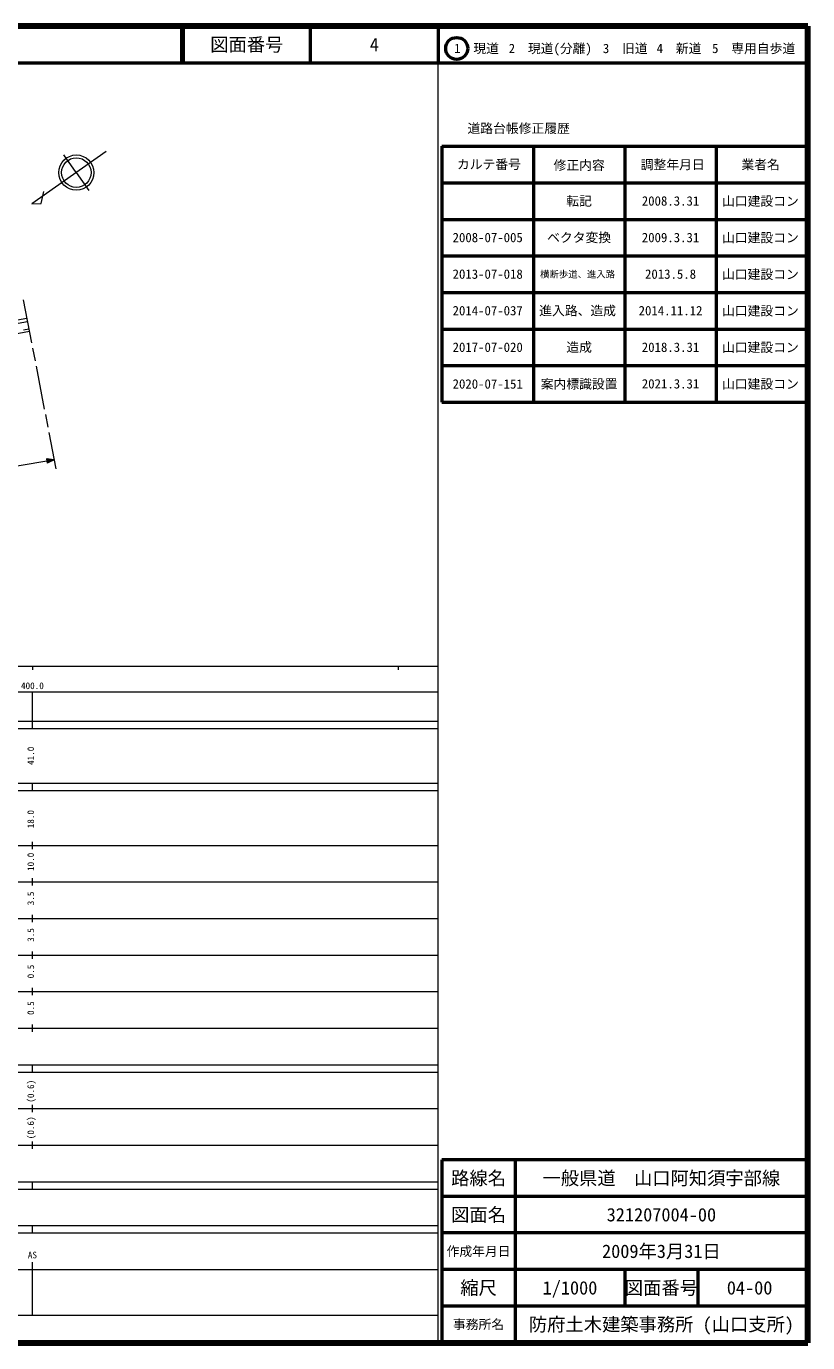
# Model space of a CAD drawing. Units: millimetres, scale not verified. Extents: x 40000 to 680000, y 20000 to 380000.
# Drawn here: x 466334 to 680000, y 20000 to 380000 of the extents above; entities that cross this region are included whole.
import ezdxf
from ezdxf.enums import TextEntityAlignment as Align

# ---------------------------------------------------------------- set-up
doc = ezdxf.new("R2010")
doc.units = ezdxf.units.MM
doc.header["$LTSCALE"] = 1000
doc.linetypes.add('CHAIN', pattern=[18.5, 12, -1.5, 3.5, -1.5])
for name, color, linetype, lineweight in [('M-BGD', 7, 'Continuous', 13), ('M-BMK', 2, 'CHAIN', 13), ('M-BMK-SRVR', 3, 'Continuous', 13), ('M-STR-HTXT', 7, 'Continuous', 13), ('M-TTL', 2, 'Continuous', 140), ('M-TTL-BAND', 7, 'Continuous', 13), ('M-TTL-FRAM', 2, 'Continuous', 50), ('M-TTL-LINE', 7, 'Continuous', 50)]:
    doc.layers.add(name, color=color, linetype=linetype, lineweight=lineweight)
doc.layers.add('M-TTL-TXT', color=7, linetype='Continuous')
doc.styles.add('ＭＳ ゴシック', font='')
doc.styles.get('ＭＳ ゴシック').set_extended_font_data('MS Gothic')

msp = doc.modelspace()

# ---------------------------------------------------------------- linework, layer by layer
at = {"layer": 'M-BGD'}
for p, q in [((466484, 300140), (460339, 298962)), ((466660, 299225), (460514, 298047)), ((426801, 289196), (467156, 296619)), ((465589, 296956), (467045, 297224))]:
    msp.add_line(p, q, dxfattribs=at)
at = {"layer": 'M-BMK'}
msp.add_line((465507, 305241), (474378, 259006), dxfattribs=at)
at = {"layer": 'M-BMK-SRVR'}
for p, q in [((488201, 345795), (467882, 331438)), ((480000, 340000), (476596, 344817)), ((480000, 340000), (483454, 335111)), ((470398, 331508), (471112, 334808)), ((467882, 331438), (470398, 331508))]:
    msp.add_line(p, q, dxfattribs=at)
for radius in [4818, 4034]:
    msp.add_circle((480000, 340000), radius, dxfattribs=at)
at = {"layer": 'M-STR-HTXT'}
for p, q in [((434797, 254881), (471933, 261140)), ((473905, 261473), (471833, 261732)), ((471833, 261732), (472033, 260549)), ((472247, 261680), (471853, 261614)), ((471873, 261495), (472662, 261628)), ((473076, 261576), (471893, 261377)), ((471913, 261259), (473491, 261525)), ((473905, 261473), (471933, 261140)), ((471953, 261022), (473530, 261288)), ((473156, 261103), (471973, 260904)), ((471993, 260785), (472782, 260918)), ((472407, 260733), (472013, 260667)), ((473905, 261473), (472033, 260549))]:
    msp.add_line(p, q, dxfattribs=at)
at = {"layer": 'M-TTL'}
for p, q in [((680000, 380000), (40000, 380000)), ((680000, 20000), (680000, 380000)), ((40000, 20000), (680000, 20000))]:
    msp.add_line(p, q, dxfattribs=at)
at = {"layer": 'M-TTL-BAND'}
for p, q in [((579000, 20000), (579000, 370000)), ((40000, 205000), (579000, 205000)), ((468000, 205000), (468000, 204000)), ((568000, 205000), (568000, 204000)), ((68000, 198000), (579000, 198000)), ((468000, 188000), (468000, 198000)), ((40000, 190000), (579000, 190000)), ((40000, 188000), (579000, 188000)), ((40000, 173000), (579000, 173000)), ((468000, 171000), (468000, 173000)), ((40000, 171000), (579000, 171000)), ((40000, 156000), (579000, 156000)), ((468000, 155000), (468000, 157000)), ((46000, 146000), (579000, 146000)), ((468000, 145000), (468000, 147000)), ((468000, 135000), (468000, 137000)), ((52000, 136000), (579000, 136000)), ((46000, 126000), (579000, 126000)), ((468000, 125000), (468000, 127000)), ((52000, 116000), (579000, 116000)), ((468000, 115000), (468000, 117000)), ((46000, 106000), (579000, 106000)), ((468000, 105000), (468000, 107000)), ((40000, 96000), (579000, 96000)), ((40000, 94000), (579000, 94000)), ((468000, 94000), (468000, 96000)), ((49000, 84000), (579000, 84000)), ((468000, 83000), (468000, 85000)), ((40000, 74000), (579000, 74000)), ((468000, 73000), (468000, 75000)), ((40000, 64000), (579000, 64000)), ((40000, 62000), (579000, 62000)), ((468000, 62000), (468000, 64000)), ((40000, 52000), (579000, 52000)), ((468000, 50000), (468000, 52000)), ((40000, 50000), (579000, 50000)), ((40000, 40000), (579000, 40000)), ((468000, 27500), (468000, 42000)), ((68000, 27500), (579000, 27500))]:
    msp.add_line(p, q, dxfattribs=at)
at = {"layer": 'M-TTL-FRAM'}
for p, q in [((580000, 347197), (580000, 277197)), ((580000, 347197), (680000, 347197)), ((580000, 277197), (680000, 277197)), ((680000, 70000), (580000, 70000)), ((580000, 70000), (580000, 20000))]:
    msp.add_line(p, q, dxfattribs=at)
at = {"layer": 'M-TTL-LINE'}
for p, q in [((508747, 380000), (508747, 370000)), ((509247, 380000), (509247, 370000)), ((543997, 380000), (543997, 370000)), ((579000, 380000), (579000, 370000)), ((40000, 370000), (680000, 370000)), ((605000, 347197), (605000, 277197)), ((630000, 347197), (630000, 277197)), ((655000, 347197), (655000, 277197)), ((580000, 337197), (680000, 337197)), ((580000, 327197), (680000, 327197)), ((580000, 317197), (680000, 317197)), ((580000, 307197), (680000, 307197)), ((580000, 297197), (680000, 297197)), ((580000, 287197), (680000, 287197)), ((600000, 70000), (600000, 20000)), ((680000, 60000), (580000, 60000)), ((680000, 50000), (580000, 50000)), ((680000, 40000), (580000, 40000)), ((630000, 40000), (630000, 30000)), ((650000, 40000), (650000, 30000)), ((680000, 30000), (580000, 30000))]:
    msp.add_line(p, q, dxfattribs=at)
msp.add_circle((584031, 373958), 3000, dxfattribs=at)

# ---------------------------------------------------------------- texts
at = {"layer": 'M-TTL-BAND', "style": 'ＭＳ ゴシック'}
for s, p in [('400.0', (468000, 198195)), ('AS', (468000, 42500))]:
    msp.add_text(s, height=1833, dxfattribs=at).set_placement(p, align=Align.BOTTOM_CENTER)
for s, p in [('41.0', (469000, 180500)), ('18.0', (469000, 163174)), ('10.0', (469000, 151500)), ('3.5', (469000, 141500)), ('3.5', (469000, 131500)), ('0.5', (469000, 121500)), ('0.5', (469000, 111500)), ('(0.6)', (469000, 88764)), ('(0.6)', (469000, 78764))]:
    msp.add_text(s, height=1833, rotation=90, dxfattribs=at).set_placement(p, align=Align.BOTTOM_CENTER)
at = {"layer": 'M-TTL-TXT', "style": 'ＭＳ ゴシック'}
for s, height, p in [('図面番号', 3666, (526622, 375000)), ('4', 3666, (561497, 375000)), ('1\u3000現道', 2566, (589448, 373958)), ('2\u3000現道(分離)', 2566, (609619, 373958)), ('3\u3000旧道', 2566, (630121, 373958)), ('4\u3000新道', 2566, (644824, 373958)), ('5\u3000専用自歩道', 2566, (665228, 373958)), ('道路台帳修正履歴', 2566, (600968, 352113)), ('カルテ番号', 2566, (592839, 342277)), ('修正内容', 2566, (617509, 342023)), ('調整年月日', 2566, (643089, 342197)), ('業者名', 2566, (667134, 342197)), ('転記', 2566, (617500, 332245)), ('2008.3.31', 2566, (642500, 332245)), ('山口建設コン', 2566, (667077, 332189)), ('2008-07-005', 2566, (592500, 322245)), ('ベクタ変換', 2566, (617500, 322245)), ('2009.3.31', 2566, (642500, 322245)), ('山口建設コン', 2566, (667077, 322189)), ('2013-07-018', 2566, (592500, 312245)), ('横断歩道、進入路', 1833, (617077, 312189)), ('2013.5.8', 2566, (642500, 312245)), ('山口建設コン', 2566, (667077, 312189)), ('2014-07-037', 2566, (592500, 302245)), ('進入路、造成', 2566, (617077, 302245)), ('2014.11.12', 2566, (642500, 302245)), ('山口建設コン', 2566, (667077, 302189)), ('2017-07-020', 2566, (592500, 292245)), ('造成', 2566, (617500, 292245)), ('2018.3.31', 2566, (642500, 292245)), ('山口建設コン', 2566, (667077, 292189)), ('2020-07-151', 2566, (592500, 282197)), ('案内標識設置', 2566, (617500, 282197)), ('2021.3.31', 2566, (642500, 282245)), ('山口建設コン', 2566, (667077, 282189)), ('路線名', 3666, (590000, 65000)), ('路線名', 3666, (590000, 65000)), ('一般県道\u3000山口阿知須宇部線', 3666, (640000, 65000)), ('図面名', 3666, (590000, 55000)), ('図面名', 3666, (590000, 55000)), ('321207004-00', 3666, (640000, 55000)), ('2009年3月31日', 3666, (640000, 45000)), ('作成年月日', 2566, (590000, 45000)), ('作成年月日', 2566, (590000, 45000)), ('縮尺', 3666, (590000, 35000)), ('縮尺', 3666, (590000, 35000)), ('1/1000', 3666, (615000, 35000)), ('図面番号', 3666, (640000, 35000)), ('図面番号', 3666, (640000, 35000)), ('04-00', 3666, (664125, 35000)), ('事務所名', 2566, (590000, 25000)), ('事務所名', 2566, (590000, 25000)), ('防府土木建築事務所 (山口支所)', 3666, (640000, 25000))]:
    msp.add_text(s, height=height, dxfattribs=at).set_placement(p, align=Align.MIDDLE_CENTER)

doc.saveas('drawing.dxf')
